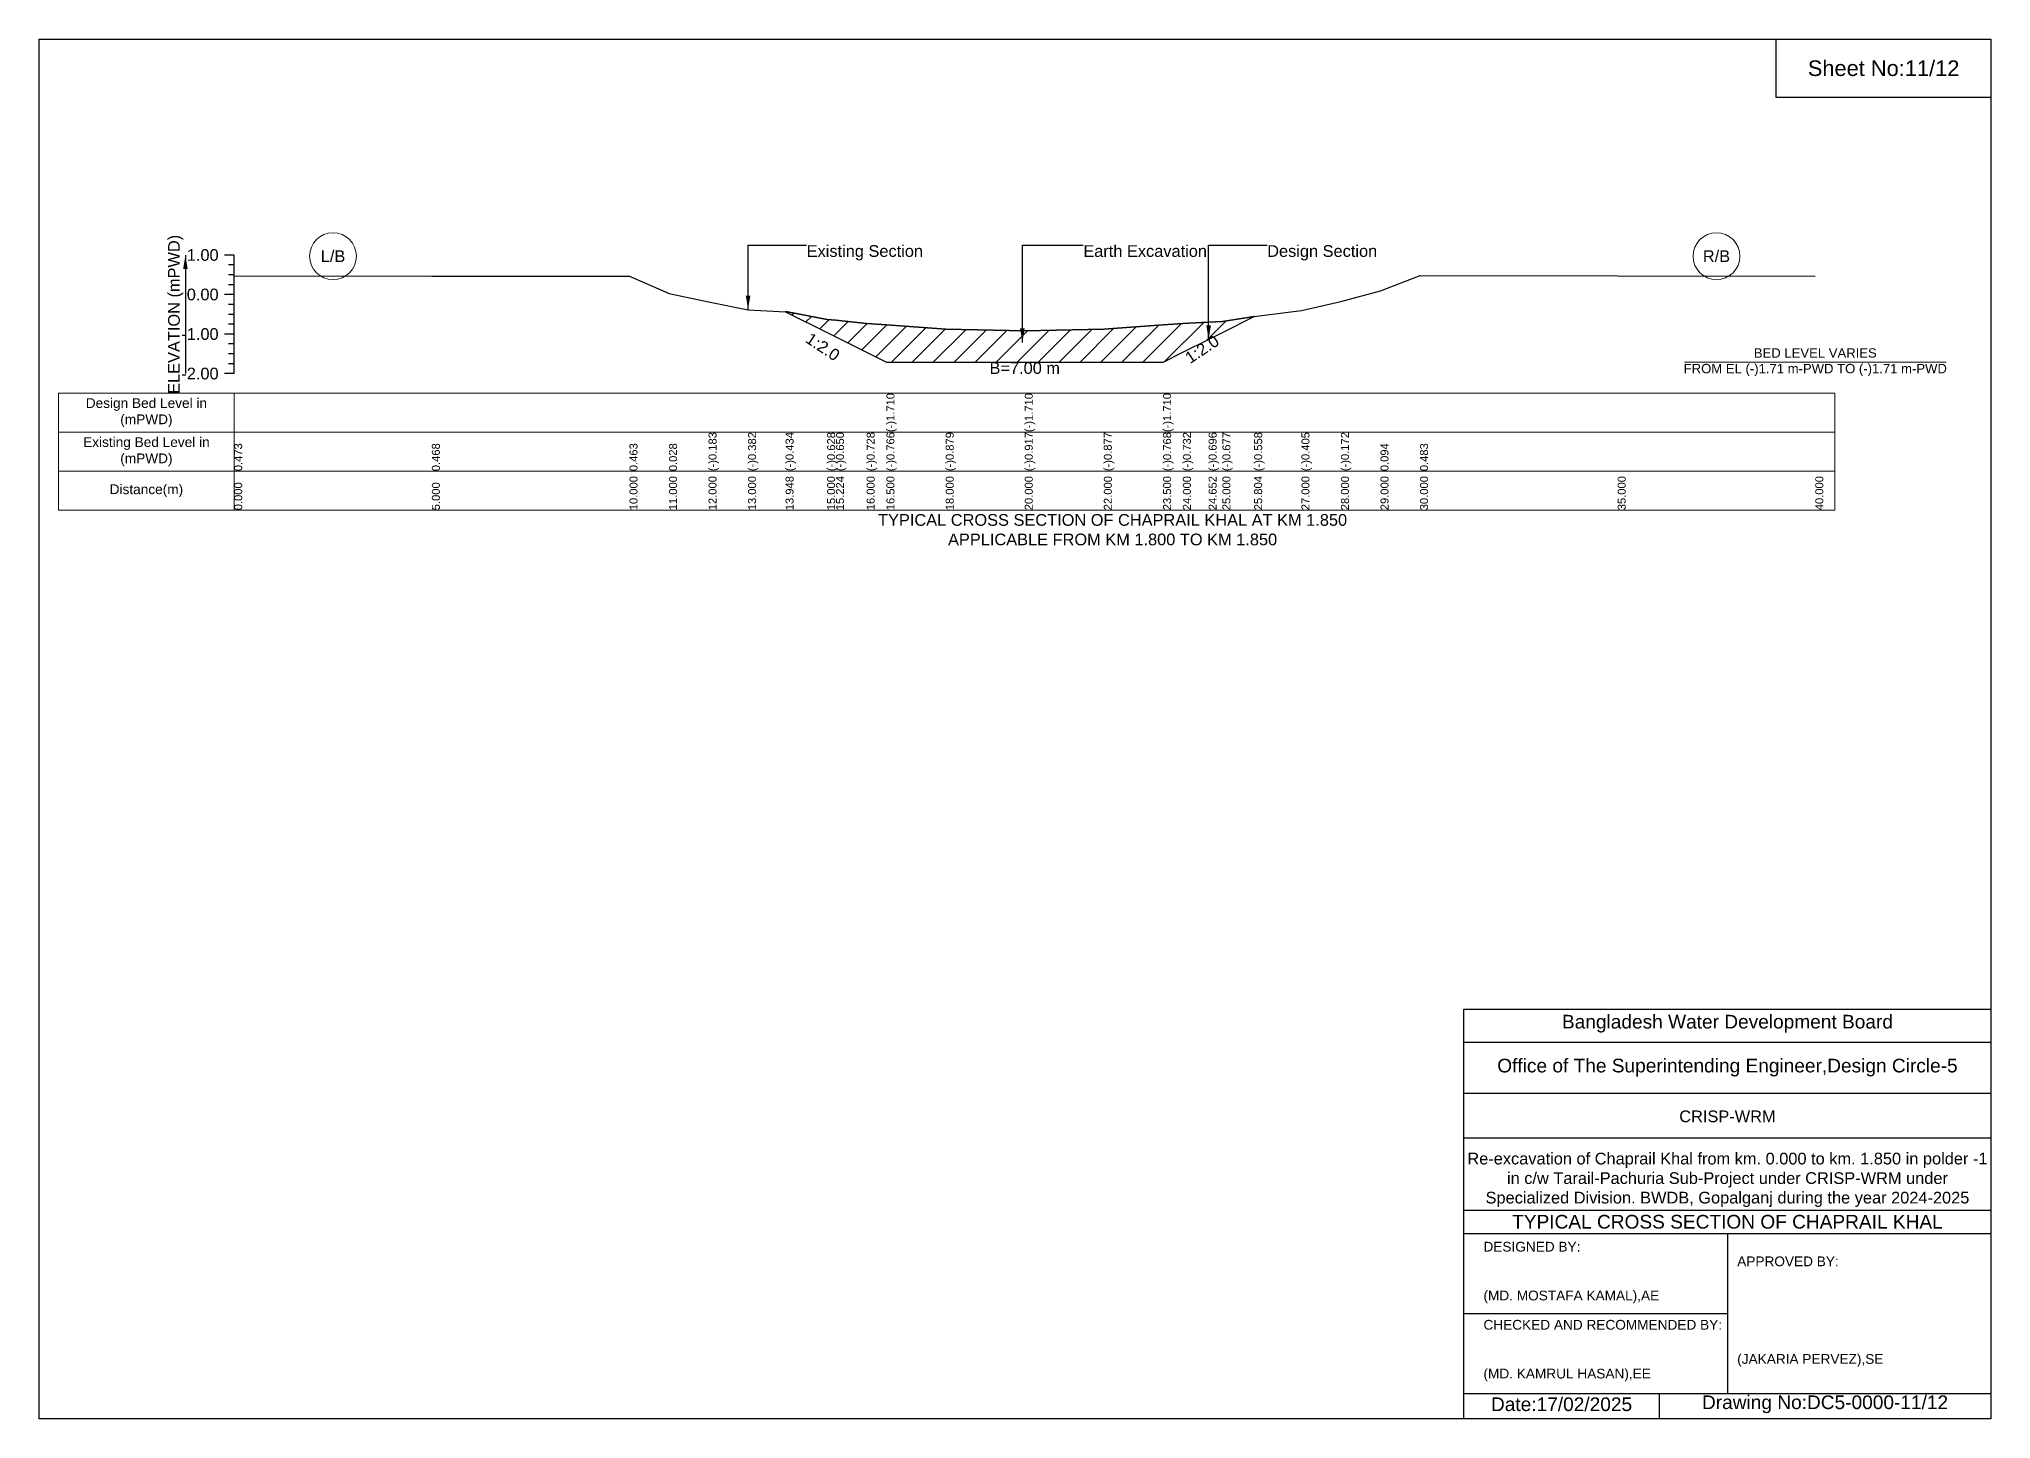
# Model space of a CAD drawing. Header units: inches. Extents: x 91000 to 218000, y -5656 to 0.
# Drawn here: x 200000 to 208000, y -5656 to 0 of the extents above; entities that cross this region are included whole.
import ezdxf

# ---------------------------------------------------------------- set-up
doc = ezdxf.new("R2010")
doc.units = ezdxf.units.IN
doc.header["$LTSCALE"] = 7
doc.header["$MEASUREMENT"] = 0
for name, color, linetype, lineweight in [('Cross section Data Border', 7, 'Continuous', 9), ('Cross Section Labels', 7, 'Continuous', 9), ('Existing_Bed_Level for Xsection', 7, 'Continuous', 25)]:
    doc.layers.add(name, color=color, linetype=linetype, lineweight=lineweight)
doc.styles.get("Standard").update_dxf_attribs({"font": 'arial.ttf'})
doc.dimstyles.get("Standard").update_dxf_attribs({"dimtxt": 0.18, "dimasz": 0.18, "dimexe": 0.18, "dimexo": 0.0625, "dimgap": 0.09, "dimtad": 0, "dimtih": 1, "dimtoh": 1, "dimdec": 4, "dimzin": 0, "dimdsep": 46, "dimtxsty": 'Standard', "dimcen": 0.09, "dimadec": 0, "dimazin": 0, "dimtfac": 1, "dimtdec": 4, "dimtofl": 0, "dimtmove": 0, "dimatfit": 3, "dimfxl": 1, "dimtolj": 1, "dimtzin": 0, "dimarcsym": 0})

msp = doc.modelspace()

# ---------------------------------------------------------------- hatches: boundary and pattern name
at = {"layer": 'Existing_Bed_Level for Xsection'}
h = msp.add_hatch(dxfattribs=at)
h.set_pattern_fill('ANSI31', color=256, scale=486, style=0)
h.paths.add_polyline_path([(203059.6, -1117.8), (203068, -1122), (203230, -1203), (203266.3, -1221.1), (203392, -1284), (203473, -1324.5), (203716, -1324.5), (204040, -1324.5), (204364, -1324.5), (204607, -1324.5), (204688, -1284), (204793.6, -1231.2), (204850, -1203), (204980.2, -1137.8), (204850, -1157.1), (204793.6, -1160.2), (204688, -1166), (204607, -1171.9), (204364, -1189.5), (204040, -1196), (203716, -1189.8), (203473, -1171.5), (203392, -1165.4), (203266.3, -1152.8), (203230, -1149.2), (203068, -1118.2)])

# ---------------------------------------------------------------- linework, layer by layer
for points in [[(200000, 0), (208000, 0), (208000, -5656), (200000, -5656)], [(207120, 0), (208000, 0), (208000, -240), (207120, -240)]]:
    msp.add_lwpolyline(points, close=True)
for points in [[(205840, -5656), (205840, -3976), (208000, -3976)], [(205840, -4112), (208000, -4112)], [(205840, -4320), (208000, -4320)], [(205840, -4504), (208000, -4504)], [(205840, -4800), (208000, -4800)], [(205840, -4896), (208000, -4896)], [(206920, -4896), (206920, -5552)], [(205840, -5224), (206920, -5224)], [(205840, -5552), (208000, -5552)], [(206640, -5552), (206640, -5656)]]:
    msp.add_lwpolyline(points)
at = {"layer": 'Cross section Data Border'}
msp.add_lwpolyline([(200080, -1451.4), (207360, -1451.4), (207360, -1931.4), (200080, -1931.4)], close=True, dxfattribs=at)
for points in [[(200800, -1451.4), (200800, -1931.4)], [(200080, -1611.4), (207360, -1611.4)], [(200080, -1771.4), (207360, -1771.4)]]:
    msp.add_lwpolyline(points, dxfattribs=at)
at = {"layer": 'Cross Section Labels'}
msp.add_lwpolyline([(206744.2, -1324.5), (207815.8, -1324.5)], dxfattribs=at)
for centre in [(201205, -890.2), (206875, -890.2)]:
    msp.add_circle(centre, 96, dxfattribs=at)
at = {"layer": 'Existing_Bed_Level for Xsection'}
for points in [[(200800, -885.4), (200760, -885.4)], [(200800, -925.9), (200776, -925.9)], [(200800, -1371.4), (200800, -1209.4), (200800, -1047.4), (200800, -885.4)], [(200800, -966.4), (200776, -966.4)], [(200800, -1006.9), (200776, -1006.9)], [(200800, -970.8), (201610, -971.6), (202420, -972.4), (202582, -1042.9), (202744, -1077.1), (202906, -1109.3), (203059.6, -1117.8), (203068, -1118.2), (203230, -1149.2), (203266.3, -1152.8), (203392, -1165.4), (203473, -1171.5), (203473, -1171.5), (203716, -1189.8), (204040, -1196), (204040, -1196), (204364, -1189.5), (204607, -1171.9), (204607, -1171.9), (204688, -1166), (204793.6, -1160.2), (204850, -1157.1), (204980.2, -1137.8), (205012, -1133.1), (205174, -1113.1), (205336, -1075.3), (205498, -1032.2), (205660, -969.2), (206470, -970.8), (207280, -971.6)], [(200800, -1047.4), (200760, -1047.4)], [(200800, -1087.9), (200776, -1087.9)], [(200800, -1128.4), (200776, -1128.4)], [(200800, -1168.9), (200776, -1168.9)], [(200800, -1209.4), (200760, -1209.4)], [(200800, -1249.9), (200776, -1249.9)], [(200800, -1290.4), (200776, -1290.4)], [(200800, -1330.9), (200776, -1330.9)], [(200800, -1371.4), (200760, -1371.4)]]:
    msp.add_lwpolyline(points, dxfattribs=at)
msp.add_lwpolyline([(203059.6, -1117.8), (203059.6, -1117.8), (203068, -1122), (203230, -1203), (203266.3, -1221.1), (203392, -1284), (203473, -1324.5), (203473, -1324.5), (203716, -1324.5), (204040, -1324.5), (204040, -1324.5), (204364, -1324.5), (204607, -1324.5), (204607, -1324.5), (204688, -1284), (204793.6, -1231.2), (204850, -1203), (204980.2, -1137.8), (204850, -1157.1), (204793.6, -1160.2), (204688, -1166), (204607, -1171.9), (204607, -1171.9), (204364, -1189.5), (204040, -1196), (204040, -1196), (203716, -1189.8), (203473, -1171.5), (203473, -1171.5), (203392, -1165.4), (203266.3, -1152.8), (203230, -1149.2), (203068, -1118.2), (203059.6, -1117.8)], close=True, dxfattribs=at)

# ---------------------------------------------------------------- texts
at = {"attachment_point": 5}
for s, insert, char_height in [('Sheet No:11/12', (207560, -120), 64), ('Bangladesh Water Development Board', (206920, -4036), 56), ('Office of The Superintending Engineer,Design Circle-5', (206920, -4216), 56)]:
    msp.add_mtext(s, dxfattribs=dict(at, insert=insert, char_height=char_height))
for s, insert, char_height, width, attachment_point in [('CRISP-WRM', (206920, -4416), 48, 2240, 5), ('Re-excavation of Chaprail Khal from km. 0.000 to km. 1.850 in polder -1  in c/w Tarail-Pachuria Sub-Project under CRISP-WRM under Specialized Division. BWDB, Gopalganj during the year 2024-2025', (206920, -4676), 48, 2160, 5), ('TYPICAL CROSS SECTION OF CHAPRAIL KHAL', (206920, -4848), 56, 2240, 5), ('DESIGNED BY:^J^J^J(MD. MOSTAFA KAMAL),AE', (205920, -5056), 40, 1120, 4), ('APPROVED BY:^J^J^J^J^J^J(JAKARIA PERVEZ),SE', (206960, -5216), 40, 1120, 4), ('CHECKED AND RECOMMENDED BY:^J^J^J(MD. KAMRUL HASAN),EE', (205920, -5376), 40, 1120, 4), ('Date:17/02/2025', (206240, -5596), 56, 1120, 5), ('Drawing No:DC5-0000-11/12', (207320, -5596), 56, 1760, 5)]:
    msp.add_mtext(s, dxfattribs=dict(insert=insert, char_height=char_height, width=width, attachment_point=attachment_point))
at = {"layer": 'Cross section Data Border', "char_height": 40, "width": 640, "attachment_point": 5}
for s, insert in [('Design Bed Level in (mPWD)', (200440, -1531.4)), ('Existing Bed Level in (mPWD)', (200440, -1691.4)), ('Distance(m)', (200440, -1851.4))]:
    msp.add_mtext(s, dxfattribs=dict(at, insert=insert))
at = {"layer": 'Cross Section Labels'}
for s, insert, char_height, attachment_point in [('L/B', (201205, -890.2), 48, 5), ('Existing Section', (203146, -844.9), 48, 1), ('Earth Excavation', (204280, -844.9), 48, 1), ('Design Section', (205033.6, -844.9), 48, 1), ('R/B', (206875, -890.2), 48, 5), ('BED LEVEL VARIES ^JFROM EL (-)1.71 m-PWD TO (-)1.71 m-PWD', (207280, -1324.5), 38.4, 5), ('B=7.00 m', (204040, -1324.5), 48, 2), ('TYPICAL CROSS SECTION OF CHAPRAIL KHAL AT KM 1.850^JAPPLICABLE FROM KM 1.800 TO KM 1.850', (204400, -2011.4), 48, 5)]:
    msp.add_mtext(s, dxfattribs=dict(at, insert=insert, char_height=char_height, attachment_point=attachment_point))
at = {"layer": 'Cross Section Labels', "char_height": 48, "attachment_point": 2}
for insert, rotation in [((203225.8, -1241.4), 326.30993), ((204753.1, -1251.4), 33.69007)]:
    msp.add_mtext('1:2.0', dxfattribs=dict(at, insert=insert, rotation=rotation))
at = {"layer": 'Existing_Bed_Level for Xsection', "rotation": 90}
for s, insert, char_height, attachment_point in [('ELEVATION (mPWD)', (200560, -1128.4), 48, 5), ('(-)1.710', (203473, -1611.4), 32.8, 1), ('(-)1.710', (204040, -1611.4), 32.8, 1), ('(-)1.710', (204607, -1611.4), 32.8, 1), ('0.473', (200800, -1771.4), 32.8, 1), ('0.468', (201610, -1771.4), 32.8, 1), ('0.463', (202420, -1771.4), 32.8, 1), ('0.028', (202582, -1771.4), 32.8, 1), ('(-)0.183', (202744, -1771.4), 32.8, 1), ('(-)0.382', (202906, -1771.4), 32.8, 1), ('(-)0.434', (203059.6, -1771.4), 32.8, 1), ('(-)0.628', (203230, -1771.4), 32.8, 1), ('(-)0.650', (203266.3, -1771.4), 32.8, 1), ('(-)0.728', (203392, -1771.4), 32.8, 1), ('(-)0.766', (203473, -1771.4), 32.8, 1), ('(-)0.879', (203716, -1771.4), 32.8, 1), ('(-)0.917', (204040, -1771.4), 32.8, 1), ('(-)0.877', (204364, -1771.4), 32.8, 1), ('(-)0.768', (204607, -1771.4), 32.8, 1), ('(-)0.732', (204688, -1771.4), 32.8, 1), ('(-)0.696', (204793.6, -1771.4), 32.8, 1), ('(-)0.677', (204850, -1771.4), 32.8, 1), ('(-)0.558', (204980.2, -1771.4), 32.8, 1), ('(-)0.405', (205174, -1771.4), 32.8, 1), ('(-)0.172', (205336, -1771.4), 32.8, 1), ('0.094', (205498, -1771.4), 32.8, 1), ('0.483', (205660, -1771.4), 32.8, 1), ('0.000', (200800, -1931.4), 32.8, 1), ('5.000', (201610, -1931.4), 32.8, 1), ('10.000', (202420, -1931.4), 32.8, 1), ('11.000', (202582, -1931.4), 32.8, 1), ('12.000', (202744, -1931.4), 32.8, 1), ('13.000', (202906, -1931.4), 32.8, 1), ('13.948', (203059.6, -1931.4), 32.8, 1), ('15.000', (203230, -1931.4), 32.8, 1), ('15.224', (203266.3, -1931.4), 32.8, 1), ('16.000', (203392, -1931.4), 32.8, 1), ('16.500', (203473, -1931.4), 32.8, 1), ('18.000', (203716, -1931.4), 32.8, 1), ('20.000', (204040, -1931.4), 32.8, 1), ('22.000', (204364, -1931.4), 32.8, 1), ('23.500', (204607, -1931.4), 32.8, 1), ('24.000', (204688, -1931.4), 32.8, 1), ('24.652', (204793.6, -1931.4), 32.8, 1), ('25.000', (204850, -1931.4), 32.8, 1), ('25.804', (204980.2, -1931.4), 32.8, 1), ('27.000', (205174, -1931.4), 32.8, 1), ('28.000', (205336, -1931.4), 32.8, 1), ('29.000', (205498, -1931.4), 32.8, 1), ('30.000', (205660, -1931.4), 32.8, 1), ('35.000', (206470, -1931.4), 32.8, 1), ('40.000', (207280, -1931.4), 32.8, 1)]:
    msp.add_mtext(s, dxfattribs=dict(at, insert=insert, char_height=char_height, attachment_point=attachment_point))
at = {"layer": 'Existing_Bed_Level for Xsection', "char_height": 48, "attachment_point": 6}
for s, insert in [('1.00', (200736, -885.4)), ('0.00', (200736, -1047.4)), ('-1.00', (200736, -1209.4)), ('-2.00', (200736, -1371.4))]:
    msp.add_mtext(s, dxfattribs=dict(at, insert=insert))

# ---------------------------------------------------------------- leaders
at = {"layer": 'Cross Section Labels', "annotation_type": 0, "has_hookline": 1, "hookline_direction": 0}
for points, text_width in [([(202906, -1109.3), (202906, -844.9), (203145.9, -844.9)], 467.2), ([(204030.3, -1243.9), (204030.3, -844.9), (204279.9, -844.9)], 497), ([(204793.6, -1231.2), (204793.6, -844.9), (205033.5, -844.9)], 441.2)]:
    msp.add_leader(points, dimstyle='Standard', override={"dimasz": 57.6}, dxfattribs=dict(at, text_width=text_width))
at = {"layer": 'Existing_Bed_Level for Xsection'}
msp.add_leader([(200600, -885.4), (200600, -1371.4)], dimstyle='Standard', override={"dimasz": 57.6}, dxfattribs=at)

doc.saveas('drawing.dxf')
